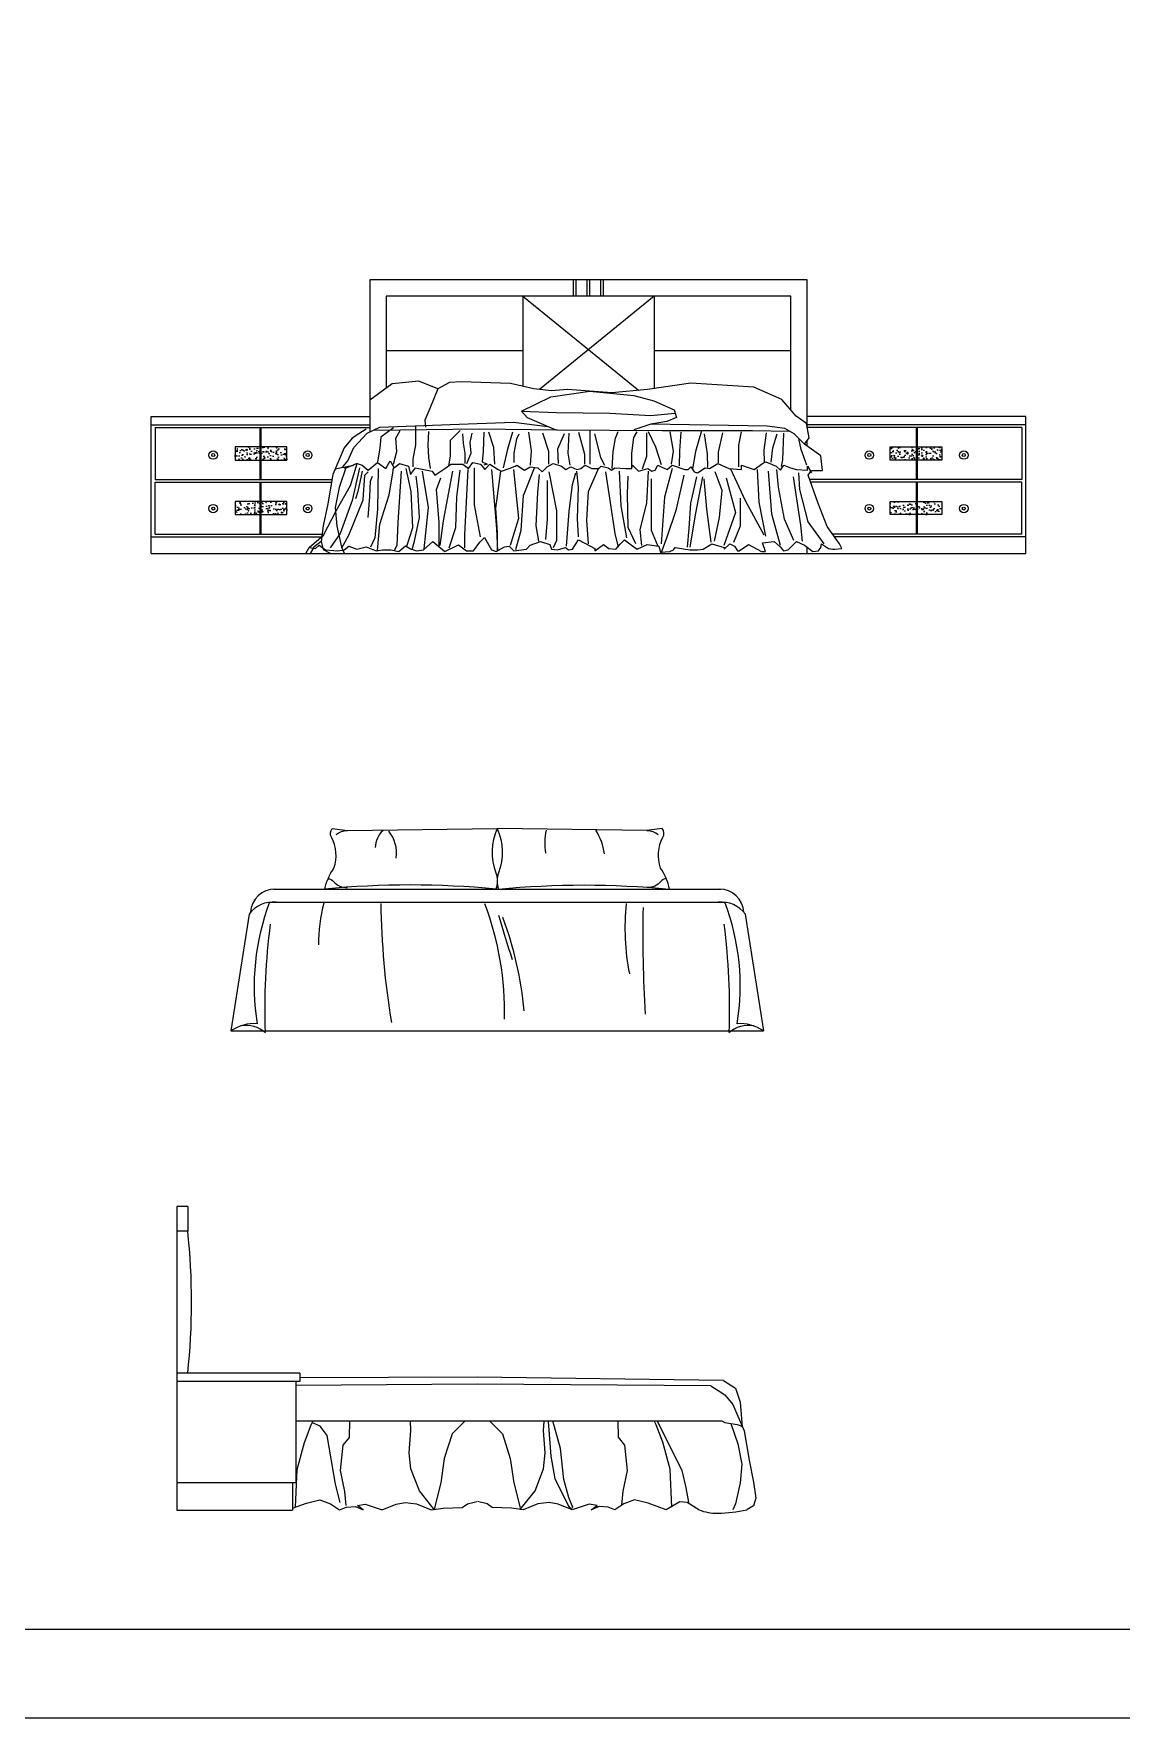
# Model space of a CAD drawing. Header units: inches. Extents: x 4.1 to 46.6, y 13.1 to 37.9.
# Drawn here: x 8.64 to 12.62, y 13.1 to 19.26 of the extents above; entities that cross this region are included whole.
import ezdxf

# ---------------------------------------------------------------- set-up
doc = ezdxf.new("R2010")
doc.units = ezdxf.units.IN
doc.header["$MEASUREMENT"] = 0
for name, color, linetype in [('02', 2, 'Continuous'), ('1', 1, 'Continuous'), ('4', 4, 'Continuous'), ('8', 8, 'Continuous'), ('kadrbm', 4, 'Continuous')]:
    doc.layers.add(name, color=color, linetype=linetype)
pattern_1 = [(50, (20.353067, -13.59774), (0.03586301, -0.003137607), [0.00375, -0.04125]), (355, (20.353067, -13.59774), (-0.006937567, 0.037609607), [0.003, -0.033]), (100.4514, (20.356056, -13.598003), (0.02892547, 0.034471977), [0.00318701, -0.035057106]), (46.1842, (20.353067, -13.58774), (0.05336205, -0.00827595), [0.005625, -0.061875]), (96.6356, (20.357514, -13.58843), (0.046733135, 0.04870589), [0.00478051, -0.05258565]), (351.1842, (20.35307, -13.58774), (0.0467331, 0.04870593), [0.0045, -0.0495]), (21, (20.358067, -13.59024), (0.029845353, -0.020130945), [0.00375, -0.04125]), (326, (20.358067, -13.59024), (0.012165767, 0.036257502), [0.003, -0.033]), (71.4514, (20.360554, -13.59192), (0.04201113, 0.016126525), [0.00318701, -0.035057106]), (37.5, (20.353067, -13.597741), (0.000607993, 0.0166446927), [0, -0.0326, 0, -0.0335, 0, -0.033125]), (7.5, (20.353067, -13.597741), (0.013153477, 0.019720586), [0, -0.0191, 0, -0.03185, 0, -0.012625]), (327.5, (20.341917, -13.597741), (0.026691122, -0.0011277436), [0, -0.0125, 0, -0.039, 0, -0.05175]), (317.5, (20.336917, -13.59774), (0.029159308, 0.005005249), [0, -0.01625, 0, -0.0259, 0, -0.03675])]

# ---------------------------------------------------------------- blocks, each defined once
blk = doc.blocks.new('kadrbm')
at = {"layer": 'kadrbm', "color": 4}
blk.add_lwpolyline([(0, 0), (0, 24.7972), (21, 24.7972), (21, 0), (0, 0)], close=True, dxfattribs=at)
blk.add_lwpolyline([(20.6631, 0.3257), (20.6631, 24.4603), (0.3369, 24.4603), (0.3369, 0.3257), (20.6631, 0.3257)], dxfattribs=at)

msp = doc.modelspace()

# ---------------------------------------------------------------- hatches: boundary and pattern name
at = {"layer": '8'}
h = msp.add_hatch(dxfattribs=at)
h.set_pattern_fill('AR-CONC', color=256, scale=0.005, style=0)
h.set_pattern_definition(pattern_1)
h.paths.add_polyline_path([(9.4701, 17.7014), (9.4701, 17.7493), (9.3792, 17.7493), (9.3792, 17.7014)])
h.paths.add_polyline_path([(9.5689, 17.7014), (9.5689, 17.7493), (9.4741, 17.7493), (9.4741, 17.7014)])
h.paths.add_polyline_path([(9.4701, 17.5017), (9.4701, 17.5495), (9.3792, 17.5495), (9.3792, 17.5017)])
h.paths.add_polyline_path([(9.4741, 17.5017), (9.5689, 17.5017), (9.5689, 17.5495), (9.4741, 17.5495)])
h = msp.add_hatch(dxfattribs=at)
h.set_pattern_fill('AR-CONC', color=256, scale=0.005, style=0)
h.set_pattern_definition(pattern_1)
h.paths.add_polyline_path([(11.8703, 17.7014), (11.8703, 17.7493), (11.7754, 17.7493), (11.7754, 17.7014)])
h.paths.add_polyline_path([(11.9652, 17.7014), (11.9652, 17.7493), (11.8743, 17.7493), (11.8743, 17.7014)])
h.paths.add_polyline_path([(11.7754, 17.5495), (11.7754, 17.5017), (11.8703, 17.5017), (11.8703, 17.5495)])
h.paths.add_polyline_path([(11.8743, 17.5495), (11.8743, 17.5017), (11.9652, 17.5017), (11.9652, 17.5495)])

# ---------------------------------------------------------------- linework, layer by layer
at = {"layer": '02'}
for p, q in [((10.6172, 18.3002), (10.6172, 18.3602)), ((10.6272, 18.3002), (10.6272, 18.3602)), ((10.6672, 18.3002), (10.6672, 18.3602)), ((10.6772, 18.3002), (10.6772, 18.3602)), ((10.7172, 18.3002), (10.7172, 18.3602)), ((10.7272, 18.3002), (10.7272, 18.3602)), ((10.4322, 18.3002), (10.8556, 17.9566)), ((10.9122, 18.3002), (10.4924, 17.9595)), ((10.4322, 18.1002), (9.9322, 18.1002)), ((11.4122, 18.1002), (10.9122, 18.1002)), ((9.0722, 17.8302), (9.8722, 17.8302)), ((9.0872, 17.8202), (9.8722, 17.8202)), ((9.0872, 17.8202), (9.0872, 17.6305)), ((9.4701, 17.8202), (9.4701, 17.6305)), ((9.4741, 17.8202), (9.4741, 17.6305)), ((12.2722, 17.8302), (11.4722, 17.8302)), ((12.2572, 17.8202), (11.4722, 17.8202)), ((11.8703, 17.8202), (11.8703, 17.6305)), ((11.8743, 17.8202), (11.8743, 17.6305)), ((12.2572, 17.8202), (12.2572, 17.6305)), ((9.0872, 17.6305), (9.734, 17.6305)), ((9.0872, 17.6205), (9.7322, 17.6205)), ((9.0872, 17.4302), (9.0872, 17.6205)), ((9.4701, 17.6205), (9.4701, 17.4302)), ((9.4741, 17.6205), (9.4741, 17.4302)), ((12.2572, 17.6305), (11.4816, 17.6305)), ((12.2572, 17.6205), (11.485, 17.6205)), ((11.8703, 17.6205), (11.8703, 17.4302)), ((11.8743, 17.6205), (11.8743, 17.4302)), ((12.2572, 17.4302), (12.2572, 17.6205)), ((9.0872, 17.4302), (9.6977, 17.4302)), ((12.2572, 17.4302), (11.5649, 17.4302)), ((9.0722, 17.4202), (9.6962, 17.4202)), ((12.2722, 17.4202), (11.5722, 17.4202))]:
    msp.add_line(p, q, dxfattribs=at)
for points in [[(11.4621, 17.7597), (11.4797, 17.782), (11.4696, 17.8345), (11.4321, 17.8621), (11.3794, 17.9222), (11.2767, 17.9672), (11.0462, 17.9823), (10.8883, 17.9597), (10.758, 17.9472), (10.5951, 17.9597), (10.5372, 17.9548), (10.4725, 17.9617), (10.3871, 17.9806), (10.2067, 17.9871), (10.1641, 17.9848), (10.1215, 17.9622), (10.0513, 17.9898), (9.9536, 17.9798), (9.8722, 17.9206)], [(10.1215, 17.9622), (10.0914, 17.8896), (10.0739, 17.8471), (10.0764, 17.822)], [(10.4272, 17.8796), (10.535, 17.9322), (10.6765, 17.9535), (10.8382, 17.9372), (10.9108, 17.9172), (10.986, 17.8846), (10.9935, 17.8571), (10.9584, 17.8421), (10.9008, 17.832), (10.8382, 17.812)], [(10.4272, 17.8796), (10.4473, 17.8571), (10.4823, 17.8421), (10.5525, 17.812), (10.555, 17.812)], [(10.4272, 17.8796), (10.555, 17.8746), (10.7505, 17.8721), (10.9008, 17.8646), (10.9885, 17.8721)], [(9.6376, 17.3602), (9.6504, 17.3812), (9.6732, 17.3783), (9.6875, 17.3897), (9.7102, 17.3726), (9.7558, 17.3698), (9.7786, 17.3726), (9.7957, 17.3869), (9.8242, 17.3755), (9.8584, 17.384), (9.8954, 17.3698), (9.9182, 17.3726), (9.9495, 17.3726), (9.978, 17.3669), (10.0028, 17.388), (10.0209, 17.3772), (10.0435, 17.3698), (10.0692, 17.3726), (10.1033, 17.4039), (10.1461, 17.3669), (10.1961, 17.3916), (10.2258, 17.3698), (10.2515, 17.3698), (10.2743, 17.4011), (10.2913, 17.4182), (10.317, 17.3726), (10.3341, 17.3669), (10.3654, 17.384), (10.3825, 17.3869), (10.3996, 17.3698), (10.4452, 17.3755), (10.4594, 17.3897), (10.4964, 17.4039), (10.5306, 17.3925), (10.5363, 17.3755), (10.5591, 17.3726), (10.5876, 17.3812), (10.599, 17.3726), (10.6132, 17.3755), (10.636, 17.4096), (10.6958, 17.3783), (10.6958, 17.3698), (10.7272, 17.3925), (10.7471, 17.3783), (10.7727, 17.3755), (10.7898, 17.3954), (10.8041, 17.4096), (10.8383, 17.384), (10.8497, 17.3755), (10.8867, 17.3925), (10.9294, 17.3869), (10.9351, 17.3641), (10.9693, 17.3669), (10.9835, 17.3726), (10.9892, 17.3812), (11.0434, 17.3726), (11.0718, 17.3726), (11.0918, 17.3755), (11.1231, 17.3954), (11.1687, 17.3812), (11.1687, 17.3755), (11.1886, 17.3954), (11.2057, 17.3869), (11.2171, 17.3698), (11.2228, 17.3698), (11.257, 17.3925), (11.3054, 17.3669), (11.3197, 17.3669), (11.3083, 17.3982), (11.351, 17.4039), (11.3738, 17.384), (11.3852, 17.3698), (11.4023, 17.3726), (11.4051, 17.3755), (11.4336, 17.4039), (11.4621, 17.3897), (11.4934, 17.3669), (11.5134, 17.3698), (11.5219, 17.3812), (11.5248, 17.3954), (11.5504, 17.3783), (11.5646, 17.3755), (11.5732, 17.3755), (11.5988, 17.3783), (11.5903, 17.3954), (11.5447, 17.458), (11.5105, 17.5462), (11.4763, 17.6459), (11.4877, 17.6629), (11.5276, 17.6629), (11.5219, 17.717), (11.4621, 17.7597), (11.4251, 17.7967), (11.3909, 17.8166), (11.3254, 17.8252), (10.9004, 17.8319)], [(9.6504, 17.3812), (9.7022, 17.4264), (9.7486, 17.5159), (9.8011, 17.6085), (9.8259, 17.6888), (9.7826, 17.6703), (9.7733, 17.6765), (9.7919, 17.6981), (9.8135, 17.7475), (9.8629, 17.8), (9.9093, 17.8216), (10.1658, 17.8308), (10.3975, 17.8401), (10.5237, 17.8243)], [(9.8591, 17.8139), (9.8321, 17.7973), (9.8073, 17.7808), (9.7784, 17.7458), (9.7372, 17.6489), (9.7186, 17.5418), (9.7021, 17.4614), (9.6939, 17.4037), (9.7021, 17.3749), (9.7269, 17.3604)], [(9.8861, 17.8108), (10.2739, 17.8154), (10.5582, 17.8123), (10.9414, 17.8092), (11.272, 17.8092), (11.408, 17.8067)], [(9.9587, 17.8185), (9.9124, 17.7845), (9.9093, 17.7444), (9.9, 17.695)], [(9.9587, 17.6857), (9.9711, 17.732), (9.968, 17.7814), (9.9834, 17.8092)], [(10.0391, 17.8277), (10.0391, 17.7567), (10.0298, 17.7042), (10.0298, 17.6765)], [(10.0947, 17.6703), (10.0885, 17.7104), (10.0854, 17.7567), (10.0885, 17.8061)], [(10.2028, 17.8092), (10.1658, 17.7722), (10.1658, 17.7166), (10.1596, 17.6795)], [(10.2276, 17.6888), (10.243, 17.7259), (10.2399, 17.766), (10.2461, 17.8)], [(10.2894, 17.803), (10.2863, 17.732), (10.2832, 17.695), (10.3017, 17.6857), (10.2894, 17.6826)], [(10.3295, 17.6857), (10.3264, 17.7475), (10.3079, 17.803)], [(10.3944, 17.803), (10.3759, 17.7413), (10.3604, 17.6734)], [(10.4531, 17.803), (10.4624, 17.7351), (10.4593, 17.6826)], [(10.5273, 17.6857), (10.5273, 17.732), (10.5057, 17.8)], [(10.6046, 17.6826), (10.5984, 17.7259), (10.6015, 17.8)], [(10.6355, 17.803), (10.6571, 17.7228), (10.6571, 17.6857)], [(10.6787, 17.6857), (10.6787, 17.8123)], [(10.7591, 17.6703), (10.7621, 17.732), (10.7714, 17.7814), (10.7807, 17.8061)], [(10.8301, 17.6703), (10.8304, 17.7269), (10.8376, 17.7832), (10.8506, 17.8049)], [(10.8838, 17.8005), (10.8838, 17.7139), (10.8679, 17.6677)], [(10.9388, 17.6836), (10.9185, 17.7485), (10.8911, 17.8049)], [(10.9691, 17.8049), (10.9821, 17.7341), (10.9749, 17.6865)], [(11.0052, 17.6807), (11.0067, 17.7356), (11.011, 17.8034)], [(11.0861, 17.8077), (11.063, 17.7327), (11.0529, 17.6691)], [(11.1093, 17.6735), (11.1078, 17.724), (11.0963, 17.7976)], [(11.1627, 17.8005), (11.1468, 17.7298), (11.1468, 17.6908)], [(11.222, 17.6764), (11.222, 17.7558), (11.2321, 17.8049)], [(11.3217, 17.8005), (11.313, 17.737), (11.3145, 17.6937)], [(11.3405, 17.6937), (11.3463, 17.7457), (11.3621, 17.7976)], [(11.3853, 17.7991), (11.3824, 17.7023), (11.3766, 17.6778)], [(9.4701, 17.7493), (9.3792, 17.7493), (9.3792, 17.7014), (9.4701, 17.7014)], [(9.4741, 17.7014), (9.5689, 17.7014), (9.5689, 17.7493), (9.4741, 17.7493)], [(10.2214, 17.6888), (10.2214, 17.7259), (10.2152, 17.7629), (10.2121, 17.7969)], [(10.4006, 17.6919), (10.4006, 17.7259), (10.4099, 17.7783), (10.4191, 17.7969)], [(10.5829, 17.7969), (10.5582, 17.7413), (10.5613, 17.6888)], [(10.6942, 17.7969), (10.7158, 17.7104), (10.7312, 17.6826)], [(11.4705, 17.6821), (11.4503, 17.7399), (11.4416, 17.7803)], [(11.4722, 17.7525), (11.4722, 17.7725)], [(11.8703, 17.7014), (11.7754, 17.7014), (11.7754, 17.7493), (11.9652, 17.7493), (11.9652, 17.7014), (11.8743, 17.7014)], [(9.8184, 17.686), (9.8079, 17.6803), (9.7623, 17.6722), (9.7473, 17.6674), (9.7438, 17.6651)], [(9.7853, 17.6763), (9.7599, 17.6015), (9.7454, 17.5274), (9.7516, 17.4594), (9.7681, 17.3831), (9.7784, 17.3604)], [(9.8259, 17.6888), (9.8444, 17.6826), (9.866, 17.6641), (9.9, 17.6919), (9.9309, 17.6703), (9.9464, 17.6981), (9.9618, 17.6734), (9.9804, 17.6888), (10.0143, 17.6795), (10.0205, 17.6487), (10.0391, 17.6734), (10.07, 17.6672), (10.1009, 17.661), (10.1101, 17.6456), (10.1472, 17.6703), (10.1689, 17.6857), (10.2121, 17.6857), (10.2337, 17.6703), (10.2492, 17.6919), (10.277, 17.6857), (10.2925, 17.6672), (10.311, 17.6857), (10.3419, 17.6672), (10.3543, 17.661), (10.3821, 17.6703), (10.4037, 17.6795), (10.4099, 17.6826), (10.4377, 17.6641), (10.4593, 17.6765), (10.4871, 17.6734), (10.5026, 17.6579), (10.5211, 17.6765), (10.5427, 17.6888), (10.5736, 17.6795), (10.5891, 17.6672), (10.6076, 17.6765), (10.6293, 17.6672), (10.6447, 17.6703), (10.6602, 17.6826), (10.6849, 17.6703), (10.7096, 17.6703), (10.7189, 17.6795), (10.7436, 17.6734), (10.756, 17.6641), (10.7683, 17.6734), (10.8085, 17.6703), (10.8301, 17.6703), (10.8332, 17.6826), (10.8548, 17.661), (10.8888, 17.6703), (10.9043, 17.661), (10.9166, 17.6641), (10.9259, 17.6826), (10.9383, 17.6765), (10.9599, 17.6672), (10.9784, 17.6826), (11.0248, 17.6672), (11.0372, 17.6672), (11.0464, 17.6765), (11.0588, 17.6579), (11.0712, 17.6548), (11.099, 17.6734), (11.1144, 17.6703), (11.1453, 17.6888), (11.1855, 17.6703), (11.2318, 17.6672), (11.2318, 17.6826), (11.2596, 17.6734), (11.2782, 17.6672), (11.3091, 17.6888), (11.3214, 17.695), (11.3585, 17.6795), (11.374, 17.6641), (11.3863, 17.6826), (11.4111, 17.6734), (11.4327, 17.6672), (11.4729, 17.6641), (11.4729, 17.6795), (11.4883, 17.6548)], [(9.8351, 17.6734), (9.8073, 17.553), (9.7641, 17.4325), (9.727, 17.3801)], [(9.7702, 17.3801), (9.795, 17.4264), (9.8475, 17.556), (9.8537, 17.6456), (9.866, 17.6579)], [(9.8444, 17.661), (9.8289, 17.5869), (9.8197, 17.5591)], [(9.866, 17.4912), (9.8722, 17.5684), (9.8753, 17.624), (9.8815, 17.6425)], [(9.9031, 17.6703), (9.9, 17.5221), (9.8907, 17.4171), (9.8753, 17.3831)], [(9.9, 17.3708), (9.9093, 17.4665), (9.9433, 17.5746), (9.9556, 17.6456), (9.9587, 17.6734)], [(9.9865, 17.661), (9.9742, 17.4727), (9.9711, 17.3893), (9.9618, 17.3708)], [(10.0082, 17.3862), (10.0298, 17.4542), (10.0236, 17.5869), (10.0051, 17.6703)], [(10.0267, 17.3739), (10.036, 17.4048), (10.0545, 17.4912), (10.0483, 17.5931), (10.0422, 17.6425)], [(10.0638, 17.661), (10.0854, 17.5283), (10.0761, 17.4356), (10.07, 17.377)], [(10.1256, 17.3831), (10.1256, 17.4727), (10.1163, 17.5931), (10.1318, 17.6363)], [(10.175, 17.661), (10.141, 17.4789), (10.1287, 17.3893)], [(10.1627, 17.3801), (10.1874, 17.4542), (10.1905, 17.5653), (10.2028, 17.6641)], [(10.2307, 17.6672), (10.2183, 17.4295), (10.2183, 17.3801)], [(10.277, 17.4202), (10.2554, 17.5375), (10.2554, 17.6734)], [(10.3172, 17.6672), (10.3357, 17.4511), (10.3388, 17.3677), (10.3388, 17.4356), (10.3326, 17.5252), (10.3512, 17.661)], [(10.3975, 17.6672), (10.4161, 17.4881), (10.3852, 17.3893)], [(10.4068, 17.3739), (10.4253, 17.4449), (10.4346, 17.5715), (10.4748, 17.6734)], [(10.4902, 17.4048), (10.4809, 17.4603), (10.4871, 17.5838), (10.4933, 17.6487)], [(10.5211, 17.6271), (10.5211, 17.485), (10.5149, 17.4109)], [(10.5273, 17.6579), (10.5551, 17.5159), (10.5551, 17.4078), (10.5427, 17.3801)], [(10.5922, 17.3862), (10.6015, 17.5128), (10.6138, 17.6116), (10.6262, 17.6548)], [(10.6355, 17.4202), (10.6324, 17.4881), (10.6355, 17.6024), (10.6293, 17.661)], [(10.6725, 17.3955), (10.6664, 17.4819), (10.6725, 17.5869), (10.7096, 17.6734)], [(10.7343, 17.6579), (10.7683, 17.4325), (10.7807, 17.3831)], [(10.7838, 17.661), (10.79, 17.5344), (10.8116, 17.4171)], [(10.8456, 17.3955), (10.8178, 17.4542), (10.8147, 17.5777), (10.8178, 17.6425)], [(10.8672, 17.3893), (10.861, 17.448), (10.8857, 17.5437), (10.8919, 17.661)], [(10.9012, 17.6332), (10.9012, 17.4449), (10.9259, 17.3862)], [(10.9784, 17.6703), (10.9506, 17.5653), (10.9383, 17.3955)], [(10.9383, 17.3615), (10.9599, 17.4202), (10.9939, 17.5221), (11.0217, 17.6456)], [(11.0341, 17.3831), (11.0402, 17.4511), (11.0464, 17.5437), (11.0681, 17.6394)], [(11.0897, 17.6394), (11.0619, 17.5005), (11.0433, 17.3831)], [(11.1206, 17.4017), (11.1051, 17.5221), (11.0959, 17.6332)], [(11.133, 17.4048), (11.1515, 17.4912), (11.1608, 17.59), (11.136, 17.6579)], [(11.1762, 17.6363), (11.2102, 17.5097), (11.1669, 17.3893)], [(11.3153, 17.4264), (11.2473, 17.5499), (11.1917, 17.6703)], [(11.3214, 17.4233), (11.2967, 17.5468), (11.2905, 17.6672)], [(11.374, 17.3893), (11.3431, 17.5036), (11.3307, 17.661)], [(11.4234, 17.4078), (11.3894, 17.485), (11.3678, 17.6024), (11.3616, 17.6672)], [(11.4203, 17.6394), (11.4481, 17.4634), (11.4543, 17.4048)], [(11.5347, 17.3955), (11.4759, 17.4758), (11.445, 17.5931), (11.442, 17.6548)], [(11.204, 17.4017), (11.2287, 17.4603), (11.2287, 17.5622)], [(9.4701, 17.5495), (9.3792, 17.5495), (9.3792, 17.5017), (9.4701, 17.5017)], [(9.4741, 17.5017), (9.5689, 17.5017), (9.5689, 17.5495), (9.4741, 17.5495)], [(11.8703, 17.5017), (11.7754, 17.5017), (11.7754, 17.5495), (11.9652, 17.5495), (11.9652, 17.5017), (11.8743, 17.5017)], [(9.694, 17.4033), (9.667, 17.3831), (9.6546, 17.3602)], [(11.4722, 17.3602), (11.4722, 17.3824)], [(11.1191, 14.317), (10.2644, 14.3231), (9.601, 14.3184)], [(11.166, 14.3361), (10.2645, 14.3482), (9.616, 14.3463)], [(11.1191, 14.317), (11.1462, 14.3004), (11.1709, 14.2839), (11.1998, 14.2489), (11.2411, 14.152), (11.2596, 14.0449), (11.2761, 13.9645), (11.2844, 13.9068), (11.2761, 13.878), (11.2514, 13.8636)], [(11.166, 14.3362), (11.2105, 14.3081), (11.2275, 14.2574), (11.2348, 14.1666)], [(9.6003, 13.8732), (9.6065, 14.0113), (9.6333, 14.1102), (9.6581, 14.1741), (9.6653, 14.1885)], [(9.601, 14.1891), (11.1598, 14.1891), (11.1703, 14.1834), (11.2159, 14.1753), (11.2309, 14.1705), (11.2344, 14.1682)], [(9.7637, 13.89), (9.7468, 13.9577), (9.7158, 14.1349), (9.6911, 14.1699), (9.6621, 14.182)], [(9.7982, 14.1885), (9.7963, 14.1287), (9.7736, 14.0999), (9.7633, 14.0072), (9.7798, 13.9309), (9.784, 13.8798)], [(10.1077, 13.8651), (10.0537, 13.9336), (10.0227, 14.014), (10.0165, 14.0717), (10.0227, 14.1541), (10.0207, 14.1871)], [(10.2207, 14.1891), (10.1733, 14.1417), (10.1444, 14.0511), (10.132, 13.9625), (10.1073, 13.8656)], [(10.3098, 14.1891), (10.3572, 14.1417), (10.3861, 14.0511), (10.3985, 13.9625), (10.4232, 13.8656)], [(10.4228, 13.8651), (10.4768, 13.9336), (10.5078, 14.014), (10.514, 14.0717), (10.5078, 14.1541), (10.5098, 14.1871)], [(10.5243, 14.1871), (10.5346, 14.0593), (10.549, 13.9769), (10.6006, 13.8759), (10.6068, 13.8677), (10.615, 13.8718), (10.6006, 13.9089), (10.582, 13.9748), (10.5697, 14.0882), (10.5414, 14.1891)], [(10.7792, 14.1891), (10.7811, 14.1294), (10.8038, 14.1005), (10.8141, 14.0078), (10.7976, 13.9316), (10.7933, 13.8805)], [(10.9771, 13.8739), (10.9709, 14.0119), (10.9441, 14.1108), (10.9193, 14.1747), (10.9121, 14.1891)], [(10.9234, 14.1891), (11.0142, 14.0078), (11.0266, 13.9501), (11.0398, 13.886)], [(11.1929, 14.1794), (11.2184, 14.1046), (11.2328, 14.0305), (11.2266, 13.9625), (11.2101, 13.8862), (11.1998, 13.8636)], [(9.589, 13.8692), (9.6401, 13.8883), (9.6896, 13.9006), (9.7288, 13.8862), (9.7618, 13.8636), (9.7865, 13.8739), (9.8195, 13.8759), (9.8484, 13.8636), (9.8268, 13.88), (9.8556, 13.8842), (9.9175, 13.8636), (9.9691, 13.8842), (10.0021, 13.8903), (10.0433, 13.8862), (10.097, 13.8636), (10.1403, 13.8697), (10.2104, 13.8718), (10.229, 13.8862), (10.264, 13.8945)], [(11.0761, 13.8636), (11.0327, 13.8903), (11.0059, 13.8924), (10.9564, 13.8636), (10.8904, 13.8883), (10.8409, 13.9006), (10.8017, 13.8862), (10.7687, 13.8636), (10.744, 13.8739), (10.711, 13.8759), (10.6821, 13.8636), (10.7037, 13.88), (10.6748, 13.8842), (10.613, 13.8636), (10.5614, 13.8842), (10.5284, 13.8903), (10.4871, 13.8862), (10.4335, 13.8636), (10.3902, 13.8697), (10.3201, 13.8718), (10.3015, 13.8862), (10.2664, 13.8945)]]:
    msp.add_lwpolyline(points, dxfattribs=at)
for points in [[(9.7197, 16.1708, -0.219585), (9.7394, 16.1608, 0.248152), (9.7902, 16.1387)], [(10.9567, 16.1708, 0.219585), (10.937, 16.1608, -0.248152), (10.8862, 16.1387)]]:
    msp.add_lwpolyline(points, format="xyb", dxfattribs=at)
for centre, radius in [((9.2993, 17.7197), 0.0155), ((9.2993, 17.7197), 0.00548), ((9.6451, 17.7197), 0.0155), ((9.6451, 17.7197), 0.00548), ((11.6993, 17.7197), 0.0155), ((11.6993, 17.7197), 0.00548), ((12.0451, 17.7197), 0.0155), ((12.0451, 17.7197), 0.00548), ((9.2993, 17.5239), 0.0155), ((9.2993, 17.5239), 0.00548), ((9.6451, 17.5239), 0.0155), ((9.6451, 17.5239), 0.00548), ((11.6993, 17.5239), 0.0155), ((11.6993, 17.5239), 0.00548), ((12.0451, 17.5239), 0.0155), ((12.0451, 17.5239), 0.00548)]:
    msp.add_circle(centre, radius, dxfattribs=at)
for centre, radius, start, end in [((9.7914, 16.2781), 0.0683, 90.82149, 129.58607), ((9.9793, 16.2829), 0.0874, 132.26825, 178.7817), ((9.8456, 16.2653), 0.1244, 351.1642, 39.6691), ((10.7739, 16.2997), 0.2614, 169.35331, 187.77838), ((10.5125, 16.2309), 0.2204, 8.16488, 32.07882), ((10.885, 16.2781), 0.0683, 50.41393, 89.17851), ((10.3016, 15.7794), 0.8525, 159.02793, 189.37367), ((10.2452, 15.9376), 0.5605, 165.10904, 180.90896), ((12.8362, 16.1204), 2.924, 180.77895, 189.35005), ((9.2616, 15.6857), 1.1037, 358.51741, 20.84724), ((11.6686, 15.9898), 0.863, 173.95928, 191.17564), ((10.3748, 15.7794), 0.8525, 350.62633, 20.97207), ((14.7582, 17.3095), 4.5947, 196.06699, 198.18484), ((9.1665, 15.5757), 1.2752, 5.06976, 20.80182), ((15.3438, 15.9593), 4.473, 178.64292, 183.62919), ((11.8802, 15.6961), 2.3922, 172.59868, 182.07412), ((8.7962, 15.6961), 2.3922, 357.92588, 7.40132), ((9.4489, 15.494), 0.147, 85.46485, 125.11364), ((9.4188, 15.5249), 0.1094, 48.7506, 99.95589), ((11.2576, 15.5249), 0.1094, 80.04411, 131.2494), ((11.2275, 15.494), 0.147, 54.88636, 94.53515), ((11.1457, 14.0544), 0.2032, 249.95598, 269.78894), ((11.1246, 14.4936), 0.6427, 271.81286, 281.37625)]:
    msp.add_arc(centre, radius, start, end, dxfattribs=at)
at = {"layer": '1'}
for p, q in [((9.0722, 17.3602), (12.2722, 17.3602)), ((9.3643, 15.6143), (11.312, 15.6143)), ((9.166, 13.8627), (9.589, 13.8627))]:
    msp.add_line(p, q, dxfattribs=at)
at = {"layer": '4'}
for p, q in [((10.4322, 18.3002), (10.4322, 17.9706)), ((10.9122, 18.3002), (10.9122, 17.9631)), ((9.0722, 17.8602), (9.8722, 17.8602)), ((9.0722, 17.3602), (9.0722, 17.8602)), ((12.2722, 17.8602), (11.4722, 17.8602)), ((12.2722, 17.3602), (12.2722, 17.8602)), ((9.5056, 16.0846), (11.1708, 16.0846)), ((9.5201, 16.1321), (11.1563, 16.1321)), ((9.4305, 16.0414), (9.3643, 15.6143)), ((11.2458, 16.0414), (11.312, 15.6143)), ((9.166, 14.9727), (9.166, 13.8627)), ((9.206, 14.9727), (9.166, 14.9727)), ((9.206, 14.9727), (9.206, 14.8827)), ((9.206, 14.8827), (9.166, 14.8827)), ((9.616, 14.3627), (9.166, 14.3627)), ((9.616, 14.3627), (9.616, 14.3327)), ((9.616, 14.3327), (9.166, 14.3327)), ((9.601, 14.3327), (9.601, 13.9627)), ((9.601, 13.9627), (9.166, 13.9627)), ((9.589, 13.9627), (9.589, 13.8627))]:
    msp.add_line(p, q, dxfattribs=at)
for points in [[(11.4722, 17.8213), (11.4722, 18.3602), (9.8722, 18.3602), (9.8722, 17.8043)], [(11.4122, 17.8848), (11.4122, 18.3002), (9.9322, 18.3002), (9.9322, 17.9642)]]:
    msp.add_lwpolyline(points, dxfattribs=at)
for points in [[(10.3339, 16.1329, 0.048001), (9.7074, 16.1329, -0.090958), (9.7408, 16.2099, 0.210104), (9.7318, 16.3227, -0.299168), (9.7346, 16.354), (9.7904, 16.3465), (10.3382, 16.354, 0.204088), (10.3337, 16.1925, -0.158483), (10.3337, 16.1323)], [(10.3425, 16.1329, -0.048001), (10.969, 16.1329, 0.090958), (10.9356, 16.2099, -0.210104), (10.9446, 16.3227, 0.299168), (10.9418, 16.354), (10.886, 16.3465), (10.3382, 16.354, -0.204088), (10.3426, 16.1925, 0.158483), (10.3426, 16.1323)]]:
    msp.add_lwpolyline(points, format="xyb", dxfattribs=at)
for centre, radius, start, end in [((9.5183, 15.9755), 0.1098, 84.13803, 143.10306), ((9.523, 16.0451), 0.087, 88.07416, 177.9441), ((11.1581, 15.9755), 0.1098, 36.89694, 95.86197), ((11.1534, 16.0451), 0.087, 2.0559, 91.92584), ((6.83, 14.6227), 2.3902, 353.75526, 6.24474)]:
    msp.add_arc(centre, radius, start, end, dxfattribs=at)

# ---------------------------------------------------------------- block references
at = {"layer": 'kadrbm'}
msp.add_blockref('kadrbm', (4.141, 13.1016), dxfattribs=at)

doc.saveas('drawing.dxf')
